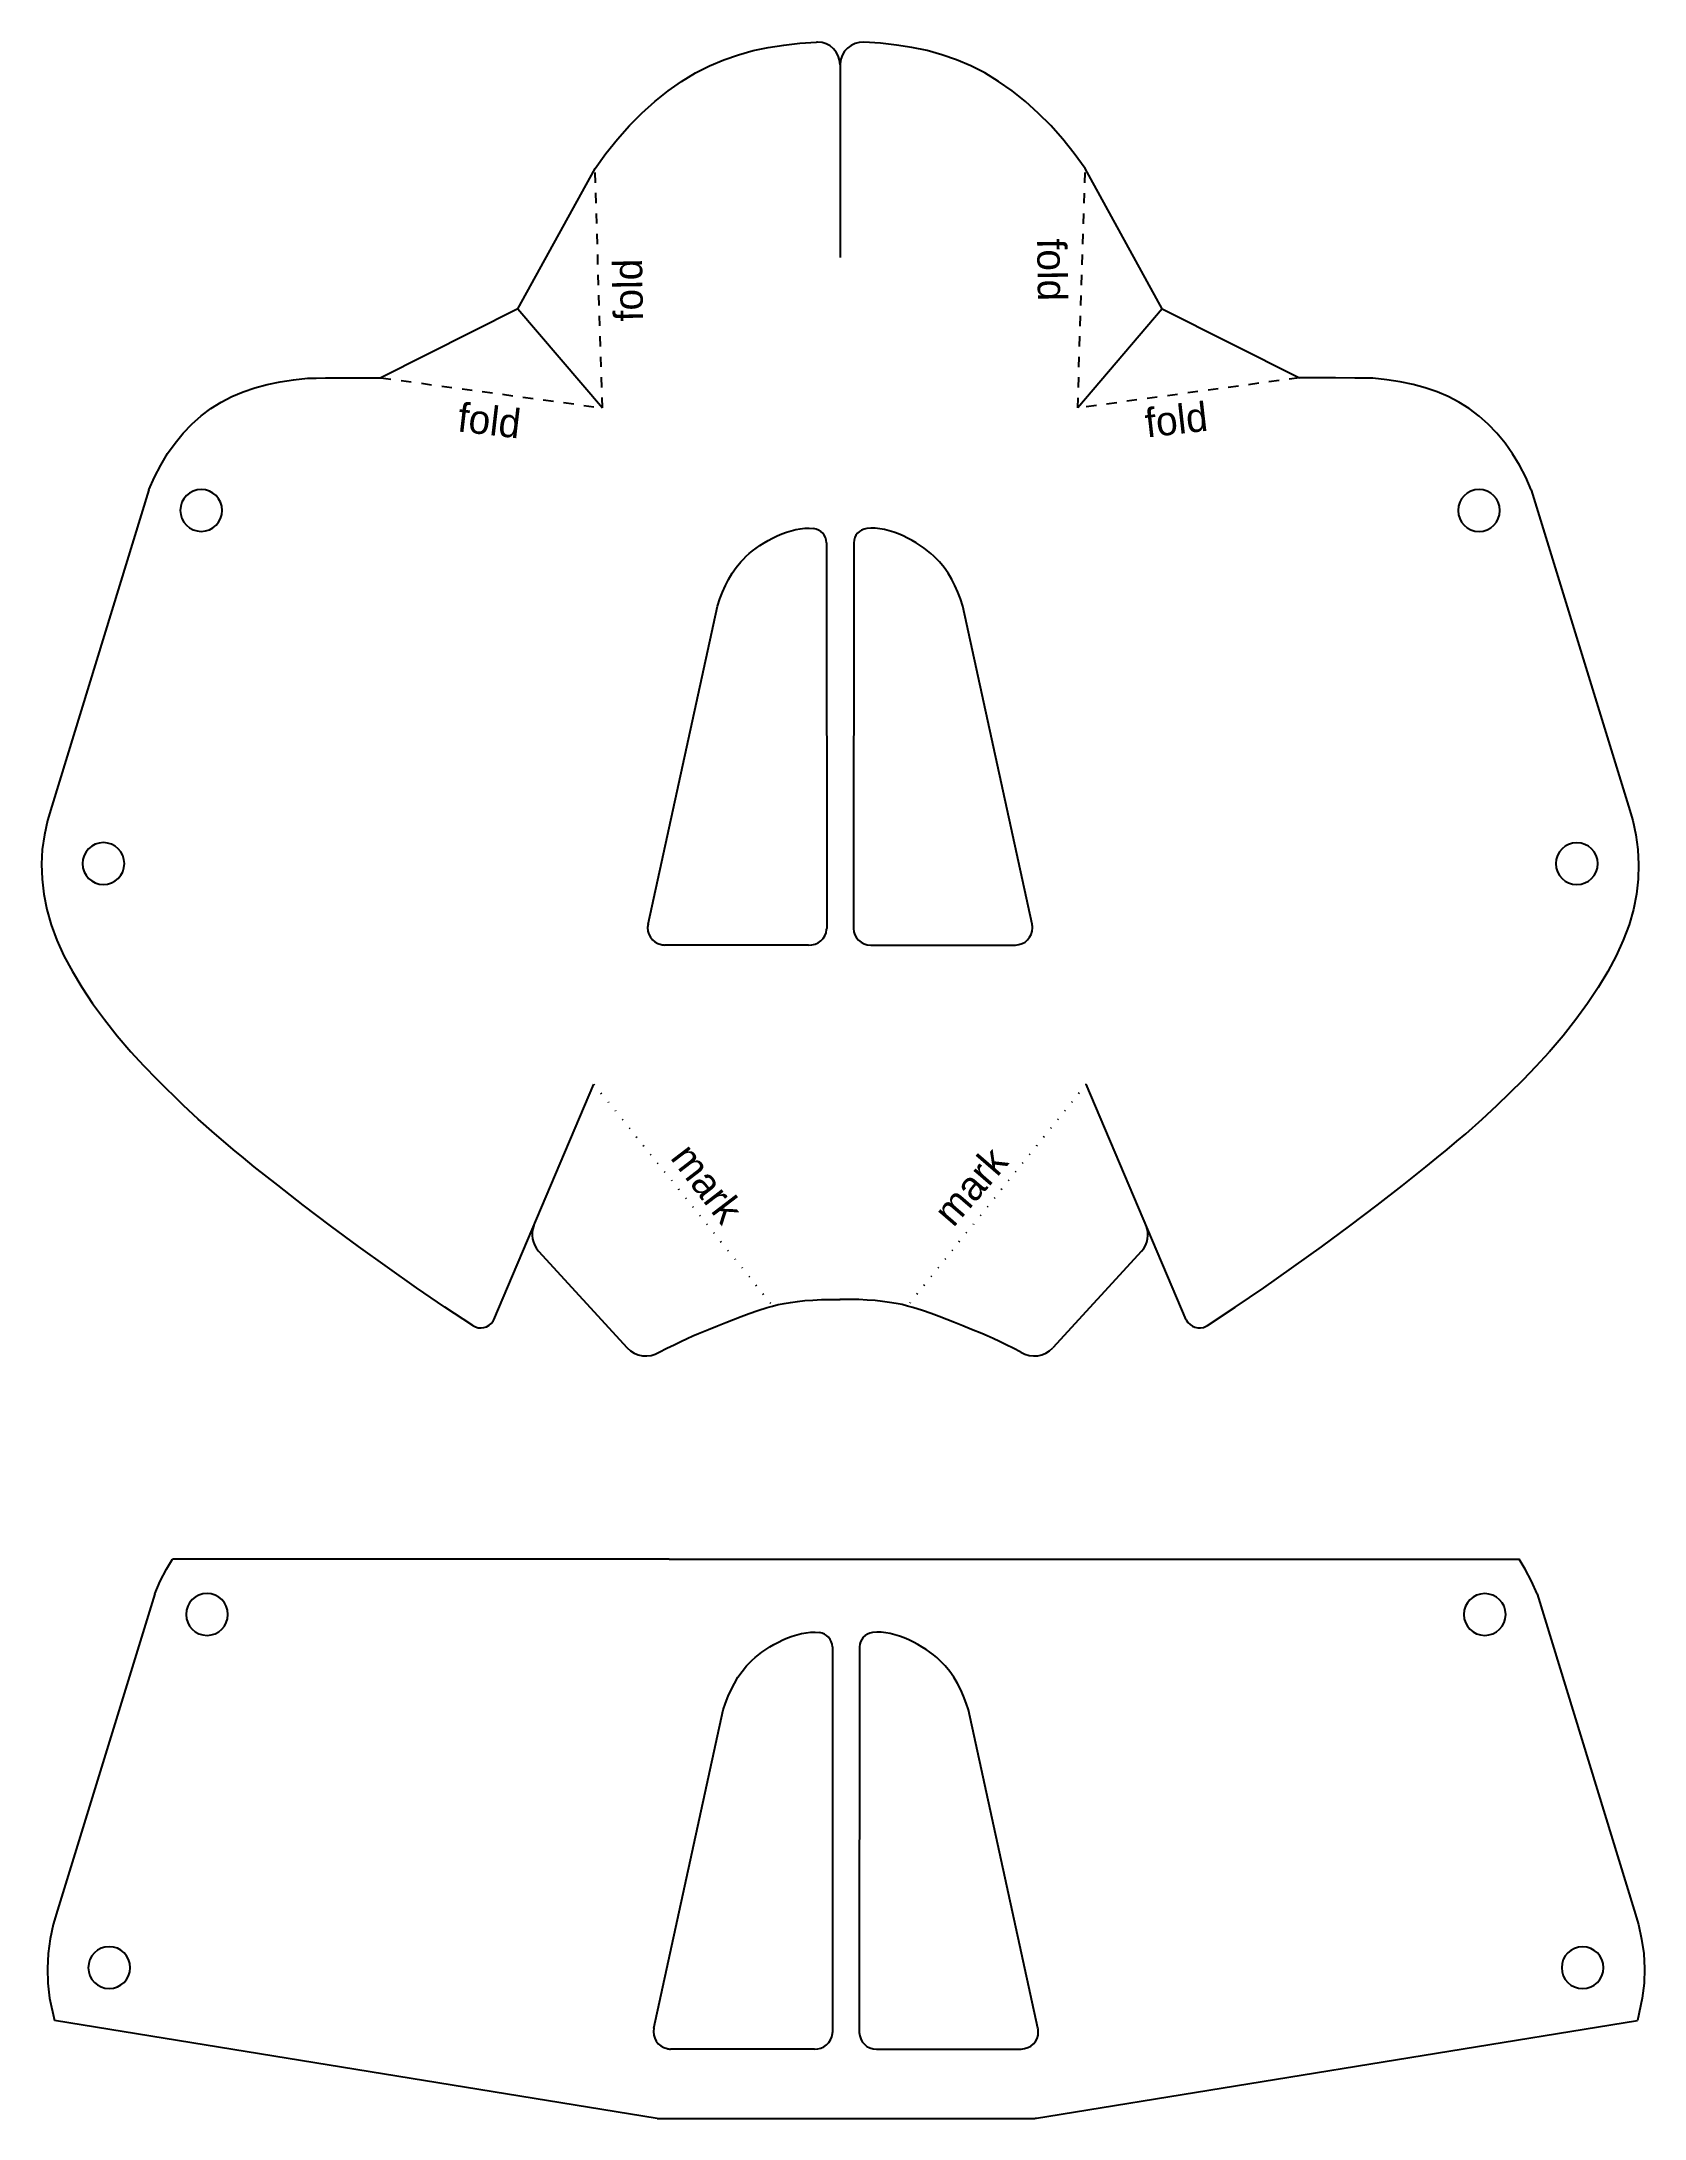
# Model space of a CAD drawing. Header units: inches. Extents: x 22 to 187, y -251 to -37.
import ezdxf

# ---------------------------------------------------------------- set-up
doc = ezdxf.new("R2010")
doc.units = ezdxf.units.IN
doc.header["$MEASUREMENT"] = 0
for name, pattern in [('AI-Linetype-1', [1.058333, 0, -1.058333]), ('AI-Linetype-2', [2.116667, 1.058333, -1.058333]), ('AI-Linetype-3', [2.116667, 1.058333, -1.058333]), ('AI-Linetype-4', [2.116667, 1.058333, -1.058333]), ('AI-Linetype-5', [2.116667, 1.058333, -1.058333]), ('AI-Linetype-6', [1.058333, 0, -1.058333])]:
    doc.linetypes.add(name, pattern=pattern)
doc.layers.add('Layer 1', color=7, linetype='Continuous')

# ---------------------------------------------------------------- blocks, each defined once
blk = doc.blocks.new('block 2')
at = {"layer": 'Layer 1', "color": 7, "lineweight": 25, "true_color": 0xffffff}
blk.add_lwpolyline([(68.63, -168.91), (78.97, -144.56)], dxfattribs=at)
blk = doc.blocks.new('block 3')
at = {"layer": 'Layer 1', "color": 12, "linetype": 'AI-Linetype-1', "lineweight": 25, "true_color": 0xe30513}
blk.add_lwpolyline([(78.97, -144.56), (97.44, -167.47)], dxfattribs=at)
blk = doc.blocks.new('block 4')
at = {"layer": 'Layer 1', "color": 7, "lineweight": 25, "true_color": 0xffffff}
blk.add_lwpolyline([(73.25, -161.81), (82.41, -171.79)], dxfattribs=at)
blk = doc.blocks.new('block 5')
at = {"layer": 'Layer 1', "color": 12, "linetype": 'AI-Linetype-2', "lineweight": 25, "true_color": 0xe30513}
blk.add_lwpolyline([(56.95, -71.55), (79.85, -74.66)], dxfattribs=at)
blk = doc.blocks.new('block 6')
at = {"layer": 'Layer 1', "color": 12, "linetype": 'AI-Linetype-3', "lineweight": 25, "true_color": 0xe30513}
blk.add_lwpolyline([(79.85, -74.66), (79.08, -49.93)], dxfattribs=at)
blk = doc.blocks.new('block 7')
at = {"layer": 'Layer 1', "color": 7, "lineweight": 25, "true_color": 0xffffff}
blk.add_lwpolyline([(71.11, -64.41), (79.08, -49.93)], dxfattribs=at)
blk = doc.blocks.new('block 8')
at = {"layer": 'Layer 1', "color": 7, "lineweight": 25, "true_color": 0xffffff}
blk.add_lwpolyline([(71.11, -64.41), (56.95, -71.55)], dxfattribs=at)
blk = doc.blocks.new('block 9')
at = {"layer": 'Layer 1', "color": 7, "lineweight": 25, "true_color": 0xffffff}
blk.add_lwpolyline([(71.11, -64.41), (79.85, -74.66)], dxfattribs=at)
blk = doc.blocks.new('block 10')
at = {"layer": 'Layer 1', "color": 7, "lineweight": 25, "true_color": 0xffffff}
blk.add_open_spline([(84.56, -128.02), (84.35, -128.98), (84.96, -129.93), (85.93, -130.13), (86.05, -130.16), (86.17, -130.17), (86.29, -130.17)], degree=3, knots=[0, 0, 0, 0, 1, 1, 1, 2, 2, 2, 2], dxfattribs=at)
blk = doc.blocks.new('block 11')
at = {"layer": 'Layer 1', "color": 7, "lineweight": 25, "true_color": 0xffffff}
blk.add_open_spline([(101.14, -130.17), (102.1, -130.24), (102.94, -129.52), (103.01, -128.56), (103.01, -128.53), (103.02, -128.49), (103.02, -128.46)], degree=3, knots=[0, 0, 0, 0, 1, 1, 1, 2, 2, 2, 2], dxfattribs=at)
blk = doc.blocks.new('block 12')
at = {"layer": 'Layer 1', "color": 7, "lineweight": 25, "true_color": 0xffffff}
blk.add_open_spline([(103, -88.61), (102.98, -87.85), (102.41, -87.22), (101.66, -87.12)], degree=3, dxfattribs=at)
blk = doc.blocks.new('block 13')
at = {"layer": 'Layer 1', "color": 7, "lineweight": 25, "true_color": 0xffffff}
blk.add_lwpolyline([(91.72, -95.14), (91.97, -94.41), (92.24, -93.71), (92.55, -93.03), (92.88, -92.38), (93.25, -91.75), (93.67, -91.15), (94.14, -90.57), (94.41, -90.28), (94.7, -90), (95.02, -89.72), (95.36, -89.43), (95.73, -89.16), (96.12, -88.88), (96.54, -88.62), (96.97, -88.36), (97.43, -88.12), (97.89, -87.89), (98.37, -87.69), (98.85, -87.5), (99.34, -87.35), (99.82, -87.23), (100.29, -87.15), (100.76, -87.1), (101.22, -87.09), (101.66, -87.12)], dxfattribs=at)
blk = doc.blocks.new('block 14')
at = {"layer": 'Layer 1', "color": 7, "lineweight": 25, "true_color": 0xffffff}
blk.add_lwpolyline([(101.14, -130.17), (86.29, -130.17)], dxfattribs=at)
blk = doc.blocks.new('block 15')
at = {"layer": 'Layer 1', "color": 7, "lineweight": 25, "true_color": 0xffffff}
blk.add_lwpolyline([(103, -88.61), (103.02, -128.46)], dxfattribs=at)
blk = doc.blocks.new('block 16')
at = {"layer": 'Layer 1', "color": 7, "lineweight": 25, "true_color": 0xffffff}
blk.add_lwpolyline([(84.56, -128.02), (91.72, -95.14)], dxfattribs=at)
blk = doc.blocks.new('block 17')
at = {"layer": 'Layer 1', "color": 7, "lineweight": 25, "true_color": 0xffffff}
blk.add_lwpolyline([(33, -83.13), (22.95, -115.81)], dxfattribs=at)
blk = doc.blocks.new('block 18')
at = {"layer": 'Layer 1', "color": 7, "lineweight": 25, "true_color": 0xffffff}
blk.add_lwpolyline([(49.37, -71.59), (50.28, -71.58), (51.24, -71.57), (53.21, -71.56), (54.2, -71.56), (55.16, -71.55), (56.08, -71.55), (56.95, -71.55)], dxfattribs=at)
blk = doc.blocks.new('block 19')
at = {"layer": 'Layer 1', "color": 7, "lineweight": 25, "true_color": 0xffffff}
blk.add_lwpolyline([(22.95, -115.81), (22.51, -117.3), (22.19, -118.8), (21.98, -120.31), (21.9, -121.83), (21.95, -123.37), (22.12, -124.92), (22.44, -126.49), (22.89, -128.07), (23.49, -129.67), (24.22, -131.28), (25.09, -132.9), (26.07, -134.54), (27.17, -136.2), (28.39, -137.86), (29.7, -139.54), (31.13, -141.22)], dxfattribs=at)
blk = doc.blocks.new('block 20')
at = {"layer": 'Layer 1', "color": 7, "lineweight": 25, "true_color": 0xffffff}
blk.add_lwpolyline([(33, -83.13), (33.57, -81.81), (34.22, -80.57), (34.93, -79.39), (35.7, -78.29), (36.54, -77.27), (37.44, -76.34), (38.4, -75.49), (39.4, -74.74), (40.46, -74.07), (41.57, -73.5), (42.74, -73.01), (43.95, -72.6), (45.22, -72.25), (46.54, -71.97), (47.93, -71.75), (49.37, -71.59)], dxfattribs=at)
blk = doc.blocks.new('block 21')
at = {"layer": 'Layer 1', "color": 7, "lineweight": 25, "true_color": 0xffffff}
blk.add_lwpolyline([(104.4, -39.2), (104.4, -59.13)], dxfattribs=at)
blk = doc.blocks.new('block 22')
at = {"layer": 'Layer 1', "color": 7, "lineweight": 25, "true_color": 0xffffff}
blk.add_lwpolyline([(159.44, -71.59), (158.52, -71.58), (157.57, -71.58), (155.59, -71.57), (154.61, -71.56), (153.65, -71.56), (152.72, -71.55), (151.85, -71.55)], dxfattribs=at)
blk = doc.blocks.new('block 23')
at = {"layer": 'Layer 1', "color": 7, "lineweight": 25, "true_color": 0xffffff}
blk.add_lwpolyline([(136.65, -160.61), (136.65, -160.62)], dxfattribs=at)
blk = doc.blocks.new('block 24')
at = {"layer": 'Layer 1', "color": 12, "linetype": 'AI-Linetype-4', "lineweight": 25, "true_color": 0xe30513}
blk.add_lwpolyline([(151.85, -71.55), (128.95, -74.67)], dxfattribs=at)
blk = doc.blocks.new('block 25')
at = {"layer": 'Layer 1', "color": 7, "lineweight": 25, "true_color": 0xffffff}
blk.add_lwpolyline([(175.8, -83.13), (185.85, -115.82)], dxfattribs=at)
blk = doc.blocks.new('block 26')
at = {"layer": 'Layer 1', "color": 7, "lineweight": 25, "true_color": 0xffffff}
blk.add_lwpolyline([(107.66, -130.17), (122.51, -130.17)], dxfattribs=at)
blk = doc.blocks.new('block 27')
at = {"layer": 'Layer 1', "color": 7, "lineweight": 25, "true_color": 0xffffff}
blk.add_lwpolyline([(137.69, -64.41), (151.85, -71.55)], dxfattribs=at)
blk = doc.blocks.new('block 28')
at = {"layer": 'Layer 1', "color": 7, "lineweight": 25, "true_color": 0xffffff}
blk.add_lwpolyline([(137.69, -64.41), (128.95, -74.67)], dxfattribs=at)
blk = doc.blocks.new('block 29')
at = {"layer": 'Layer 1', "color": 7, "lineweight": 25, "true_color": 0xffffff}
blk.add_open_spline([(122.51, -130.17), (123.49, -130.17), (124.29, -129.36), (124.28, -128.38), (124.28, -128.26), (124.27, -128.14), (124.24, -128.02)], degree=3, knots=[0, 0, 0, 0, 1, 1, 1, 2, 2, 2, 2], dxfattribs=at)
blk = doc.blocks.new('block 30')
at = {"layer": 'Layer 1', "color": 7, "lineweight": 25, "true_color": 0xffffff}
blk.add_lwpolyline([(124.24, -128.02), (117.08, -95.14)], dxfattribs=at)
blk = doc.blocks.new('block 31')
at = {"layer": 'Layer 1', "color": 7, "lineweight": 25, "true_color": 0xffffff}
blk.add_lwpolyline([(185.85, -115.82), (186.29, -117.31), (186.61, -118.8), (186.82, -120.31), (186.9, -121.84), (186.86, -123.37), (186.68, -124.93), (186.36, -126.49), (185.91, -128.07), (185.31, -129.67), (184.58, -131.28), (183.71, -132.91), (182.73, -134.55), (181.63, -136.2), (180.41, -137.87), (179.1, -139.54), (177.67, -141.23)], dxfattribs=at)
blk = doc.blocks.new('block 32')
at = {"layer": 'Layer 1', "color": 7, "lineweight": 25, "true_color": 0xffffff}
blk.add_lwpolyline([(175.8, -83.13), (175.23, -81.82), (174.59, -80.57), (173.88, -79.4), (173.1, -78.3), (172.26, -77.28), (171.36, -76.34), (170.41, -75.5), (169.4, -74.74), (168.34, -74.08), (167.23, -73.5), (166.07, -73.01), (164.85, -72.6), (163.59, -72.26), (162.26, -71.98), (160.88, -71.76), (159.44, -71.59)], dxfattribs=at)
blk = doc.blocks.new('block 33')
at = {"layer": 'Layer 1', "color": 12, "linetype": 'AI-Linetype-5', "lineweight": 25, "true_color": 0xe30513}
blk.add_lwpolyline([(128.95, -74.67), (129.72, -49.93)], dxfattribs=at)
blk = doc.blocks.new('block 34')
at = {"layer": 'Layer 1', "color": 7, "lineweight": 25, "true_color": 0xffffff}
blk.add_lwpolyline([(137.69, -64.41), (129.72, -49.93)], dxfattribs=at)
blk = doc.blocks.new('block 35')
at = {"layer": 'Layer 1', "color": 7, "lineweight": 25, "true_color": 0xffffff}
blk.add_lwpolyline([(117.08, -95.14), (116.83, -94.41), (116.56, -93.71), (116.26, -93.03), (115.93, -92.38), (115.56, -91.75), (115.14, -91.15), (114.66, -90.57), (114.39, -90.28), (114.1, -90), (113.78, -89.72), (113.44, -89.44), (113.08, -89.16), (112.68, -88.88), (112.27, -88.62), (111.83, -88.36), (111.38, -88.12), (110.91, -87.89), (110.43, -87.69), (109.95, -87.5), (109.47, -87.35), (108.99, -87.23), (108.51, -87.15), (108.04, -87.1), (107.59, -87.09), (107.15, -87.12)], dxfattribs=at)
blk = doc.blocks.new('block 36')
at = {"layer": 'Layer 1', "color": 7, "lineweight": 25, "true_color": 0xffffff}
blk.add_open_spline([(107.15, -87.12), (106.39, -87.22), (105.82, -87.85), (105.81, -88.61)], degree=3, dxfattribs=at)
blk = doc.blocks.new('block 37')
at = {"layer": 'Layer 1', "color": 7, "lineweight": 25, "true_color": 0xffffff}
blk.add_lwpolyline([(105.81, -88.61), (105.79, -128.46)], dxfattribs=at)
blk = doc.blocks.new('block 38')
at = {"layer": 'Layer 1', "color": 7, "lineweight": 25, "true_color": 0xffffff}
blk.add_open_spline([(105.79, -128.46), (105.8, -129.42), (106.6, -130.19), (107.56, -130.18), (107.59, -130.17), (107.63, -130.17), (107.66, -130.17)], degree=3, knots=[0, 0, 0, 0, 1, 1, 1, 2, 2, 2, 2], dxfattribs=at)
blk = doc.blocks.new('block 39')
at = {"layer": 'Layer 1', "color": 7, "lineweight": 25, "true_color": 0xffffff}
blk.add_open_spline([(36.23, -85.26), (36.23, -84.06), (37.2, -83.09), (38.4, -83.09), (39.59, -83.09), (40.56, -84.06), (40.56, -85.26), (40.56, -86.45), (39.59, -87.42), (38.4, -87.42), (37.2, -87.42), (36.23, -86.45), (36.23, -85.26), (36.23, -85.26), (36.23, -85.26), (36.23, -85.26)], degree=3, knots=[0, 0, 0, 0, 1, 1, 1, 2, 2, 2, 3, 3, 3, 4, 4, 4, 5, 5, 5, 5], dxfattribs=at)
blk = doc.blocks.new('block 40')
at = {"layer": 'Layer 1', "color": 7, "lineweight": 25, "true_color": 0xffffff}
blk.add_open_spline([(26.13, -121.76), (26.13, -120.56), (27.1, -119.59), (28.29, -119.59), (29.49, -119.59), (30.46, -120.56), (30.46, -121.76), (30.46, -122.95), (29.49, -123.92), (28.29, -123.92), (27.1, -123.92), (26.13, -122.95), (26.13, -121.76), (26.13, -121.76), (26.13, -121.76), (26.13, -121.76)], degree=3, knots=[0, 0, 0, 0, 1, 1, 1, 2, 2, 2, 3, 3, 3, 4, 4, 4, 5, 5, 5, 5], dxfattribs=at)
blk = doc.blocks.new('block 41')
at = {"layer": 'Layer 1', "color": 7, "lineweight": 25, "true_color": 0xffffff}
blk.add_open_spline([(168.24, -85.26), (168.24, -84.07), (169.21, -83.1), (170.41, -83.1), (171.6, -83.1), (172.57, -84.07), (172.57, -85.26), (172.57, -86.46), (171.6, -87.43), (170.41, -87.43), (169.21, -87.43), (168.24, -86.46), (168.24, -85.26), (168.24, -85.26), (168.24, -85.26), (168.24, -85.26)], degree=3, knots=[0, 0, 0, 0, 1, 1, 1, 2, 2, 2, 3, 3, 3, 4, 4, 4, 5, 5, 5, 5], dxfattribs=at)
blk = doc.blocks.new('block 42')
at = {"layer": 'Layer 1', "color": 7, "lineweight": 25, "true_color": 0xffffff}
blk.add_open_spline([(178.35, -121.76), (178.35, -120.57), (179.32, -119.6), (180.51, -119.6), (181.71, -119.6), (182.68, -120.57), (182.68, -121.76), (182.68, -122.96), (181.71, -123.93), (180.51, -123.93), (179.32, -123.93), (178.35, -122.96), (178.35, -121.76), (178.35, -121.76), (178.35, -121.76), (178.35, -121.76)], degree=3, knots=[0, 0, 0, 0, 1, 1, 1, 2, 2, 2, 3, 3, 3, 4, 4, 4, 5, 5, 5, 5], dxfattribs=at)
blk = doc.blocks.new('block 43')
at = {"layer": 'Layer 1', "color": 7, "lineweight": 25, "true_color": 0xffffff}
blk.add_lwpolyline([(79.08, -49.93), (80.21, -48.37), (81.39, -46.89), (82.64, -45.49), (83.93, -44.19), (85.26, -42.99), (86.63, -41.9), (88.03, -40.92), (89.46, -40.05), (90.91, -39.31), (92.39, -38.68), (93.89, -38.16), (95.42, -37.74), (96.98, -37.41), (98.59, -37.16), (100.24, -36.98), (101.95, -36.86)], dxfattribs=at)
blk = doc.blocks.new('block 44')
at = {"layer": 'Layer 1', "color": 7, "lineweight": 25, "true_color": 0xffffff}
blk.add_open_spline([(104.4, -39.2), (104.4, -37.91), (103.35, -36.86), (102.06, -36.86), (102.02, -36.86), (101.98, -36.86), (101.95, -36.86)], degree=3, knots=[0, 0, 0, 0, 1, 1, 1, 2, 2, 2, 2], dxfattribs=at)
blk = doc.blocks.new('block 45')
at = {"layer": 'Layer 1', "color": 7, "lineweight": 25, "true_color": 0xffffff}
blk.add_lwpolyline([(66.45, -169.5), (63.57, -167.61), (60.63, -165.6), (54.66, -161.34), (51.74, -159.18), (48.93, -157.05), (46.3, -155), (43.87, -153.08), (42.75, -152.17), (41.69, -151.29), (40.7, -150.46), (39.77, -149.66), (38.07, -148.17), (36.55, -146.77), (33.83, -144.08), (32.5, -142.69), (31.13, -141.22)], dxfattribs=at)
blk = doc.blocks.new('block 46')
at = {"layer": 'Layer 1', "color": 7, "lineweight": 25, "true_color": 0xffffff}
blk.add_open_spline([(66.45, -169.5), (67.15, -169.95), (68.1, -169.75), (68.55, -169.04), (68.58, -169), (68.61, -168.95), (68.63, -168.91)], degree=3, knots=[0, 0, 0, 0, 1, 1, 1, 2, 2, 2, 2], dxfattribs=at)
blk = doc.blocks.new('block 47')
at = {"layer": 'Layer 1', "color": 7, "lineweight": 25, "true_color": 0xffffff}
blk.add_lwpolyline([(85.72, -172.25), (86.51, -171.85), (87.25, -171.48), (87.94, -171.15), (88.59, -170.85), (89.2, -170.57), (89.77, -170.33), (90.8, -169.9), (91.73, -169.53), (92.58, -169.2), (94.18, -168.57), (95, -168.25), (95.89, -167.93), (96.87, -167.63), (97.42, -167.48), (98, -167.34), (98.62, -167.22), (99.29, -167.1), (100, -167), (100.77, -166.92), (101.6, -166.86), (102.47, -166.81), (103.41, -166.79), (104.41, -166.79)], dxfattribs=at)
blk = doc.blocks.new('block 48')
at = {"layer": 'Layer 1', "color": 7, "lineweight": 25, "true_color": 0xffffff}
blk.add_open_spline([(82.41, -171.79), (83.26, -172.72), (84.65, -172.91), (85.72, -172.25)], degree=3, dxfattribs=at)
blk = doc.blocks.new('block 49')
at = {"layer": 'Layer 1', "color": 7, "lineweight": 25, "true_color": 0xffffff}
blk.add_open_spline([(72.77, -159.16), (72.41, -160.06), (72.59, -161.09), (73.25, -161.81)], degree=3, dxfattribs=at)
blk = doc.blocks.new('block 50')
at = {"layer": 'Layer 1', "color": 7, "lineweight": 25, "true_color": 0xffffff}
blk.add_lwpolyline([(129.72, -49.93), (128.6, -48.37), (127.41, -46.89), (126.17, -45.49), (124.88, -44.19), (123.55, -42.99), (122.18, -41.9), (120.77, -40.92), (119.35, -40.05), (117.9, -39.31), (116.42, -38.68), (114.92, -38.16), (113.39, -37.74), (111.82, -37.41), (110.22, -37.16), (108.56, -36.98), (106.86, -36.86)], dxfattribs=at)
blk = doc.blocks.new('block 51')
at = {"layer": 'Layer 1', "color": 7, "lineweight": 25, "true_color": 0xffffff}
blk.add_open_spline([(106.86, -36.86), (105.57, -36.8), (104.47, -37.8), (104.41, -39.09), (104.4, -39.13), (104.4, -39.17), (104.4, -39.2)], degree=3, knots=[0, 0, 0, 0, 1, 1, 1, 2, 2, 2, 2], dxfattribs=at)
blk = doc.blocks.new('block 52')
at = {"layer": 'Layer 1', "color": 7, "lineweight": 25, "true_color": 0xffffff}
blk.add_lwpolyline([(123.08, -172.25), (122.29, -171.85), (121.55, -171.48), (120.86, -171.15), (120.21, -170.85), (119.6, -170.57), (119.03, -170.33), (117.99, -169.9), (117.07, -169.53), (116.22, -169.2), (114.62, -168.57), (113.8, -168.25), (112.91, -167.94), (111.92, -167.63), (111.38, -167.48), (110.8, -167.34), (110.18, -167.22), (109.51, -167.1), (108.79, -167), (108.03, -166.92), (107.2, -166.86), (106.32, -166.81), (105.39, -166.79), (104.39, -166.79)], dxfattribs=at)
blk = doc.blocks.new('block 53')
at = {"layer": 'Layer 1', "color": 7, "lineweight": 25, "true_color": 0xffffff}
blk.add_open_spline([(123.08, -172.25), (124.15, -172.92), (125.54, -172.72), (126.39, -171.8)], degree=3, dxfattribs=at)
blk = doc.blocks.new('block 54')
at = {"layer": 'Layer 1', "color": 7, "lineweight": 25, "true_color": 0xffffff}
blk.add_lwpolyline([(135.55, -161.81), (126.39, -171.8)], dxfattribs=at)
blk = doc.blocks.new('block 55')
at = {"layer": 'Layer 1', "color": 7, "lineweight": 25, "true_color": 0xffffff}
blk.add_lwpolyline([(140.17, -168.91), (129.83, -144.56)], dxfattribs=at)
blk = doc.blocks.new('block 56')
at = {"layer": 'Layer 1', "color": 7, "lineweight": 25, "true_color": 0xffffff}
blk.add_open_spline([(135.55, -161.81), (136.21, -161.09), (136.39, -160.06), (136.03, -159.16)], degree=3, dxfattribs=at)
blk = doc.blocks.new('block 57')
at = {"layer": 'Layer 1', "color": 12, "linetype": 'AI-Linetype-6', "lineweight": 25, "true_color": 0xe30513}
blk.add_lwpolyline([(129.83, -144.56), (111.35, -167.48)], dxfattribs=at)
blk = doc.blocks.new('block 58')
at = {"layer": 'Layer 1', "color": 7, "lineweight": 25, "true_color": 0xffffff}
blk.add_open_spline([(140.17, -168.91), (140.56, -169.66), (141.48, -169.96), (142.22, -169.57), (142.27, -169.55), (142.31, -169.53), (142.35, -169.5)], degree=3, knots=[0, 0, 0, 0, 1, 1, 1, 2, 2, 2, 2], dxfattribs=at)
blk = doc.blocks.new('block 59')
at = {"layer": 'Layer 1', "color": 7, "lineweight": 25, "true_color": 0xffffff}
blk.add_lwpolyline([(142.35, -169.5), (145.23, -167.61), (148.17, -165.6), (154.14, -161.35), (157.06, -159.18), (159.87, -157.05), (162.5, -155.01), (164.93, -153.08), (166.05, -152.17), (167.11, -151.3), (168.1, -150.46), (169.03, -149.67), (170.73, -148.17), (172.25, -146.77), (174.97, -144.09), (176.3, -142.7), (177.67, -141.23)], dxfattribs=at)
blk = doc.blocks.new('block 60')
at = {"layer": 'Layer 1', "color": 7, "lineweight": 25, "true_color": 0xffffff}
blk.add_open_spline([(85.16, -242.11), (84.95, -243.08), (85.56, -244.02), (86.53, -244.23), (86.65, -244.25), (86.77, -244.27), (86.89, -244.27)], degree=3, knots=[0, 0, 0, 0, 1, 1, 1, 2, 2, 2, 2], dxfattribs=at)
blk = doc.blocks.new('block 61')
at = {"layer": 'Layer 1', "color": 7, "lineweight": 25, "true_color": 0xffffff}
blk.add_open_spline([(101.74, -244.27), (102.7, -244.34), (103.54, -243.62), (103.61, -242.66), (103.61, -242.62), (103.61, -242.59), (103.62, -242.55)], degree=3, knots=[0, 0, 0, 0, 1, 1, 1, 2, 2, 2, 2], dxfattribs=at)
blk = doc.blocks.new('block 62')
at = {"layer": 'Layer 1', "color": 7, "lineweight": 25, "true_color": 0xffffff}
blk.add_open_spline([(103.6, -202.7), (103.58, -201.95), (103.01, -201.32), (102.26, -201.22)], degree=3, dxfattribs=at)
blk = doc.blocks.new('block 63')
at = {"layer": 'Layer 1', "color": 7, "lineweight": 25, "true_color": 0xffffff}
blk.add_lwpolyline([(92.32, -209.23), (92.57, -208.51), (92.84, -207.8), (93.14, -207.13), (93.48, -206.48), (93.85, -205.85), (94.27, -205.25), (94.74, -204.67), (95.01, -204.38), (95.3, -204.09), (95.62, -203.81), (95.96, -203.53), (96.33, -203.25), (96.72, -202.98), (97.14, -202.71), (97.57, -202.46), (98.03, -202.21), (98.49, -201.99), (98.97, -201.78), (99.45, -201.6), (99.94, -201.45), (100.42, -201.33), (100.89, -201.24), (101.36, -201.19), (101.81, -201.19), (102.26, -201.22)], dxfattribs=at)
blk = doc.blocks.new('block 64')
at = {"layer": 'Layer 1', "color": 7, "lineweight": 25, "true_color": 0xffffff}
blk.add_lwpolyline([(101.74, -244.27), (86.89, -244.27)], dxfattribs=at)
blk = doc.blocks.new('block 65')
at = {"layer": 'Layer 1', "color": 7, "lineweight": 25, "true_color": 0xffffff}
blk.add_lwpolyline([(103.6, -202.7), (103.62, -242.55)], dxfattribs=at)
blk = doc.blocks.new('block 66')
at = {"layer": 'Layer 1', "color": 7, "lineweight": 25, "true_color": 0xffffff}
blk.add_lwpolyline([(85.16, -242.11), (92.32, -209.23)], dxfattribs=at)
blk = doc.blocks.new('block 67')
at = {"layer": 'Layer 1', "color": 7, "lineweight": 25, "true_color": 0xffffff}
blk.add_lwpolyline([(33.6, -197.23), (23.55, -229.91)], dxfattribs=at)
blk = doc.blocks.new('block 68')
at = {"layer": 'Layer 1', "color": 7, "lineweight": 25, "true_color": 0xffffff}
blk.add_lwpolyline([(86.73, -193.64), (35.43, -193.64)], dxfattribs=at)
blk = doc.blocks.new('block 69')
at = {"layer": 'Layer 1', "color": 7, "lineweight": 25, "true_color": 0xffffff}
blk.add_lwpolyline([(85.49, -251.44), (23.23, -241.32)], dxfattribs=at)
blk = doc.blocks.new('block 70')
at = {"layer": 'Layer 1', "color": 7, "lineweight": 25, "true_color": 0xffffff}
blk.add_open_spline([(124.5, -251.44), (124.57, -251.43), (124.63, -251.42), (124.7, -251.4)], degree=3, dxfattribs=at)
blk = doc.blocks.new('block 71')
at = {"layer": 'Layer 1', "color": 7, "lineweight": 25, "true_color": 0xffffff}
blk.add_lwpolyline([(176.4, -197.23), (186.45, -229.92)], dxfattribs=at)
blk = doc.blocks.new('block 72')
at = {"layer": 'Layer 1', "color": 7, "lineweight": 25, "true_color": 0xffffff}
blk.add_lwpolyline([(124.5, -251.44), (186.77, -241.32)], dxfattribs=at)
blk = doc.blocks.new('block 73')
at = {"layer": 'Layer 1', "color": 7, "lineweight": 25, "true_color": 0xffffff}
blk.add_lwpolyline([(108.26, -244.27), (123.11, -244.27)], dxfattribs=at)
blk = doc.blocks.new('block 74')
at = {"layer": 'Layer 1', "color": 7, "lineweight": 25, "true_color": 0xffffff}
blk.add_open_spline([(123.11, -244.27), (124.09, -244.26), (124.89, -243.46), (124.88, -242.48), (124.88, -242.36), (124.87, -242.23), (124.84, -242.11)], degree=3, knots=[0, 0, 0, 0, 1, 1, 1, 2, 2, 2, 2], dxfattribs=at)
blk = doc.blocks.new('block 75')
at = {"layer": 'Layer 1', "color": 7, "lineweight": 25, "true_color": 0xffffff}
blk.add_lwpolyline([(124.84, -242.11), (117.68, -209.23)], dxfattribs=at)
blk = doc.blocks.new('block 76')
at = {"layer": 'Layer 1', "color": 7, "lineweight": 25, "true_color": 0xffffff}
blk.add_lwpolyline([(123.28, -193.64), (174.57, -193.64)], dxfattribs=at)
blk = doc.blocks.new('block 77')
at = {"layer": 'Layer 1', "color": 7, "lineweight": 25, "true_color": 0xffffff}
blk.add_lwpolyline([(117.68, -209.23), (117.43, -208.51), (117.16, -207.8), (116.86, -207.13), (116.53, -206.48), (116.15, -205.85), (115.74, -205.25), (115.26, -204.67), (114.99, -204.38), (114.7, -204.1), (114.38, -203.81), (114.04, -203.53), (113.67, -203.25), (113.28, -202.98), (112.87, -202.72), (112.43, -202.46), (111.98, -202.22), (111.51, -201.99), (111.03, -201.78), (110.55, -201.6), (110.07, -201.45), (109.59, -201.33), (109.11, -201.24), (108.64, -201.2), (108.19, -201.19), (107.74, -201.22)], dxfattribs=at)
blk = doc.blocks.new('block 78')
at = {"layer": 'Layer 1', "color": 7, "lineweight": 25, "true_color": 0xffffff}
blk.add_open_spline([(107.74, -201.22), (106.99, -201.32), (106.42, -201.95), (106.4, -202.71)], degree=3, dxfattribs=at)
blk = doc.blocks.new('block 79')
at = {"layer": 'Layer 1', "color": 7, "lineweight": 25, "true_color": 0xffffff}
blk.add_lwpolyline([(106.4, -202.71), (106.38, -242.55)], dxfattribs=at)
blk = doc.blocks.new('block 80')
at = {"layer": 'Layer 1', "color": 7, "lineweight": 25, "true_color": 0xffffff}
blk.add_open_spline([(106.38, -242.55), (106.4, -243.52), (107.19, -244.29), (108.16, -244.27), (108.19, -244.27), (108.23, -244.27), (108.26, -244.27)], degree=3, knots=[0, 0, 0, 0, 1, 1, 1, 2, 2, 2, 2], dxfattribs=at)
blk = doc.blocks.new('block 81')
at = {"layer": 'Layer 1', "color": 7, "lineweight": 25, "true_color": 0xffffff}
blk.add_open_spline([(36.83, -199.36), (36.83, -198.16), (37.8, -197.19), (39, -197.19), (40.19, -197.19), (41.16, -198.16), (41.16, -199.36), (41.16, -200.55), (40.19, -201.52), (39, -201.52), (37.8, -201.52), (36.83, -200.55), (36.83, -199.36), (36.83, -199.36), (36.83, -199.36), (36.83, -199.36)], degree=3, knots=[0, 0, 0, 0, 1, 1, 1, 2, 2, 2, 3, 3, 3, 4, 4, 4, 5, 5, 5, 5], dxfattribs=at)
blk = doc.blocks.new('block 82')
at = {"layer": 'Layer 1', "color": 7, "lineweight": 25, "true_color": 0xffffff}
blk.add_open_spline([(26.73, -235.86), (26.73, -234.66), (27.69, -233.69), (28.89, -233.69), (30.09, -233.69), (31.05, -234.66), (31.05, -235.86), (31.05, -237.05), (30.09, -238.02), (28.89, -238.02), (27.69, -238.02), (26.73, -237.05), (26.73, -235.86), (26.73, -235.86), (26.73, -235.86), (26.73, -235.86)], degree=3, knots=[0, 0, 0, 0, 1, 1, 1, 2, 2, 2, 3, 3, 3, 4, 4, 4, 5, 5, 5, 5], dxfattribs=at)
blk = doc.blocks.new('block 83')
at = {"layer": 'Layer 1', "color": 7, "lineweight": 25, "true_color": 0xffffff}
blk.add_open_spline([(168.84, -199.36), (168.84, -198.16), (169.81, -197.2), (171, -197.2), (172.2, -197.2), (173.17, -198.16), (173.17, -199.36), (173.17, -200.55), (172.2, -201.52), (171, -201.52), (169.81, -201.52), (168.84, -200.55), (168.84, -199.36), (168.84, -199.36), (168.84, -199.36), (168.84, -199.36)], degree=3, knots=[0, 0, 0, 0, 1, 1, 1, 2, 2, 2, 3, 3, 3, 4, 4, 4, 5, 5, 5, 5], dxfattribs=at)
blk = doc.blocks.new('block 84')
at = {"layer": 'Layer 1', "color": 7, "lineweight": 25, "true_color": 0xffffff}
blk.add_open_spline([(178.95, -235.86), (178.95, -234.67), (179.91, -233.7), (181.11, -233.7), (182.31, -233.7), (183.27, -234.67), (183.27, -235.86), (183.27, -237.06), (182.31, -238.02), (181.11, -238.02), (179.91, -238.02), (178.95, -237.06), (178.95, -235.86), (178.95, -235.86), (178.95, -235.86), (178.95, -235.86)], degree=3, knots=[0, 0, 0, 0, 1, 1, 1, 2, 2, 2, 3, 3, 3, 4, 4, 4, 5, 5, 5, 5], dxfattribs=at)
blk = doc.blocks.new('block 85')
at = {"layer": 'Layer 1', "color": 7, "lineweight": 25, "true_color": 0xffffff}
blk.add_lwpolyline([(86.73, -193.64), (123.28, -193.64)], dxfattribs=at)
blk = doc.blocks.new('block 86')
at = {"layer": 'Layer 1', "color": 7, "lineweight": 25, "true_color": 0xffffff}
blk.add_lwpolyline([(85.49, -251.44), (124.51, -251.44)], dxfattribs=at)

msp = doc.modelspace()

# ---------------------------------------------------------------- linework, layer by layer
at = {"layer": 'Layer 1', "color": 7, "lineweight": 25, "true_color": 0xffffff}
for points in [[(33.6, -197.23), (34.17, -195.91), (34.81, -194.67), (35.43, -193.64)], [(176.4, -197.23), (175.83, -195.92), (175.19, -194.67), (174.57, -193.64)], [(23.55, -229.91), (23.11, -231.4), (22.79, -232.89), (22.58, -234.4), (22.5, -235.93), (22.54, -237.47), (22.72, -239.02), (23.23, -241.32)], [(186.45, -229.92), (186.89, -231.4), (187.21, -232.9), (187.42, -234.41), (187.5, -235.93), (187.46, -237.47), (187.28, -239.02), (186.77, -241.32)]]:
    msp.add_lwpolyline(points, dxfattribs=at)

# ---------------------------------------------------------------- block references
at = {"layer": 'Layer 1'}
for name in ['block 43', 'block 44', 'block 51', 'block 50', 'block 21', 'block 7', 'block 6', 'block 33', 'block 34', 'block 8', 'block 9', 'block 28', 'block 27', 'block 20', 'block 18', 'block 5', 'block 24', 'block 22', 'block 32', 'block 17', 'block 39', 'block 41', 'block 25', 'block 13', 'block 12', 'block 36', 'block 35', 'block 15', 'block 37', 'block 16', 'block 30', 'block 19', 'block 31', 'block 40', 'block 42', 'block 10', 'block 11', 'block 38', 'block 29', 'block 14', 'block 26', 'block 45', 'block 59', 'block 2', 'block 3', 'block 57', 'block 55', 'block 49', 'block 56', 'block 23', 'block 4', 'block 54', 'block 47', 'block 52', 'block 46', 'block 58', 'block 48', 'block 53', 'block 68', 'block 85', 'block 76', 'block 67', 'block 81', 'block 83', 'block 71', 'block 63', 'block 62', 'block 78', 'block 77', 'block 65', 'block 79', 'block 66', 'block 75', 'block 82', 'block 84', 'block 69', 'block 60', 'block 74', 'block 72', 'block 64', 'block 61', 'block 80', 'block 73', 'block 86', 'block 70']:
    msp.add_blockref(name, (0, 0), dxfattribs=at)

# ---------------------------------------------------------------- texts
at = {"layer": 'Layer 1', "color": 12, "true_color": 0xe30513, "char_height": 2.9972, "attachment_point": 7}
for s, insert, rotation in [('\\fMyriad Pro|b0|i0|c0|p34;\\W0.999998;fold', (124.71, -57.18), 270.7615), ('\\fMyriad Pro|b0|i0|c0|p34;\\W1;fold', (84.09, -65.69), 90.9615), ('\\fMyriad Pro|b0|i0|c0|p34;\\W1;fold', (64.78, -77.12), 353.3566), ('\\fMyriad Pro|b0|i0|c0|p34;\\W0.999999;fold', (136.09, -77.77), 6.4341), ('\\fMyriad Pro|b0|i0|c0|p34;\\W1;mark', (86.74, -152.2), 307.4457), ('\\fMyriad Pro|b0|i0|c0|p34;\\W1;mark', (116.13, -159.47), 49.1389)]:
    msp.add_mtext(s, dxfattribs=dict(at, insert=insert, rotation=rotation))

doc.saveas('drawing.dxf')
